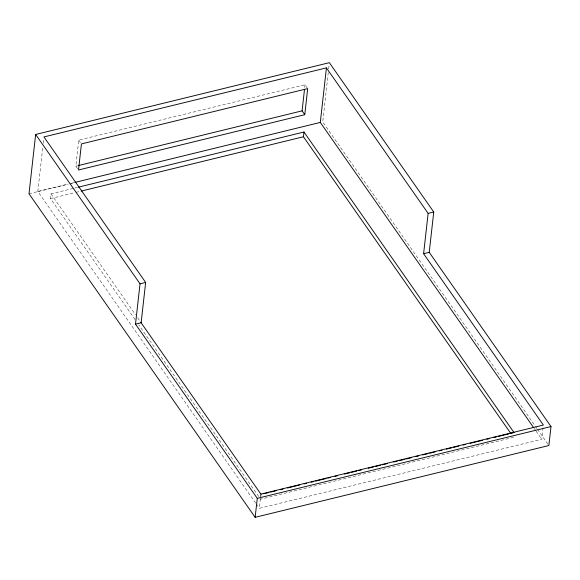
<?xml version="1.0" encoding="UTF-8"?>
<svg xmlns="http://www.w3.org/2000/svg" width="580" height="580" viewBox="0 0 580 580"><rect width="100%" height="100%" fill="white"/><g stroke="black" fill="none" stroke-linecap="round" stroke-linejoin="round"><path stroke-width="0.43" stroke-dasharray="2.9 2.17" d="M255.664 503.143L37.831 191.472L42.746 147.661M43.246 143.188L43.645 139.613M135.038 319.58L50.482 198.599L51.011 193.858L73.849 188.275M77.618 168.722L75.835 166.17L78.757 140.084L305.022 84.774L307.255 87.964M304.717 87.471L305.022 84.774M543.068 427.721L541.778 439.285L259.296 508.334L260.891 494.102M260.84 496.813L261.014 495.233M328.258 72.558L322.719 121.967L534.869 425.488M328.664 68.962L329.172 64.474M75.835 166.17L77.59 165.742M37.831 191.472L67.751 184.165M71.267 183.302L73.906 182.656M29 193.763L68.57 184.092M69.455 183.875L73.849 182.801M74.726 188.058L77.365 187.412M50.482 198.599L75.074 192.589M75.951 192.371L80.344 191.298M513.539 437.349L260.572 499.184L138.671 324.771M535.384 426.227L536.942 428.453M537.457 429.2L548.354 444.78M533.999 428.149L535.55 430.382M536.072 431.121L541.778 439.285M78.757 140.084L80.54 142.637M51.011 193.858L135.568 314.831M137.641 317.804L139.722 320.769M256.186 503.882L259.296 508.334"/><path stroke-width="0.87" d="M35.648 134.473L29 193.763L255.149 517.324L548.868 445.527L551 426.554L429.229 252.329L433.746 212.012L329.368 62.676L35.648 134.473L140.026 283.808L135.502 324.126L257.281 498.35L255.149 517.324M260.891 494.102L543.373 425.053L423.603 253.699L428.127 213.389L326.424 67.882L43.949 136.931L145.653 282.438L141.129 322.755L135.502 324.126M304.775 114.688L307.697 88.602L81.439 143.912L78.51 169.998L304.775 114.688L302.093 110.86L304.514 89.269M510.944 433.637L303.449 136.764L303.978 132.022L78.242 187.202M533.477 427.409L320.305 122.424L326.424 67.882M78.467 165.525L302.093 110.86M74.791 182.439L320.305 122.424M81.222 191.088L303.449 136.764M140.026 283.808L145.653 282.438M428.127 213.389L433.746 212.012M423.603 253.699L429.229 252.329M263.74 493.798L269.011 492.507M270.766 492.079L276.036 490.789M280.43 489.716L283.062 489.078M287.455 487.998L299.751 484.996M304.145 483.923L306.784 483.278M311.17 482.205L313.809 481.56M315.563 481.132L326.105 478.551M327.86 478.123L330.498 477.478M334.885 476.405L337.524 475.76M344.549 474.041L349.82 472.758M351.574 472.33L356.845 471.04M358.607 470.612L361.238 469.967M368.264 468.248L373.534 466.958M375.289 466.53L380.56 465.24M382.322 464.812L387.592 463.522M393.74 462.021L397.249 461.165M399.011 460.73L404.274 459.447M406.036 459.012L411.307 457.729M415.693 456.656L418.332 456.01M422.726 454.938L427.997 453.647M429.751 453.219L435.022 451.929M439.408 450.856L442.047 450.211M446.44 449.137L451.711 447.847M453.466 447.419L458.736 446.129M463.13 445.056L465.762 444.418M470.155 443.337L482.451 440.336M486.845 439.263L489.476 438.618M493.87 437.545L496.502 436.899M498.263 436.472L508.798 433.891M510.56 433.463L513.191 432.818M257.281 498.35L551 426.554M303.978 132.022L514.068 432.608M140.759 322.255L261.109 494.443"/></g></svg>
